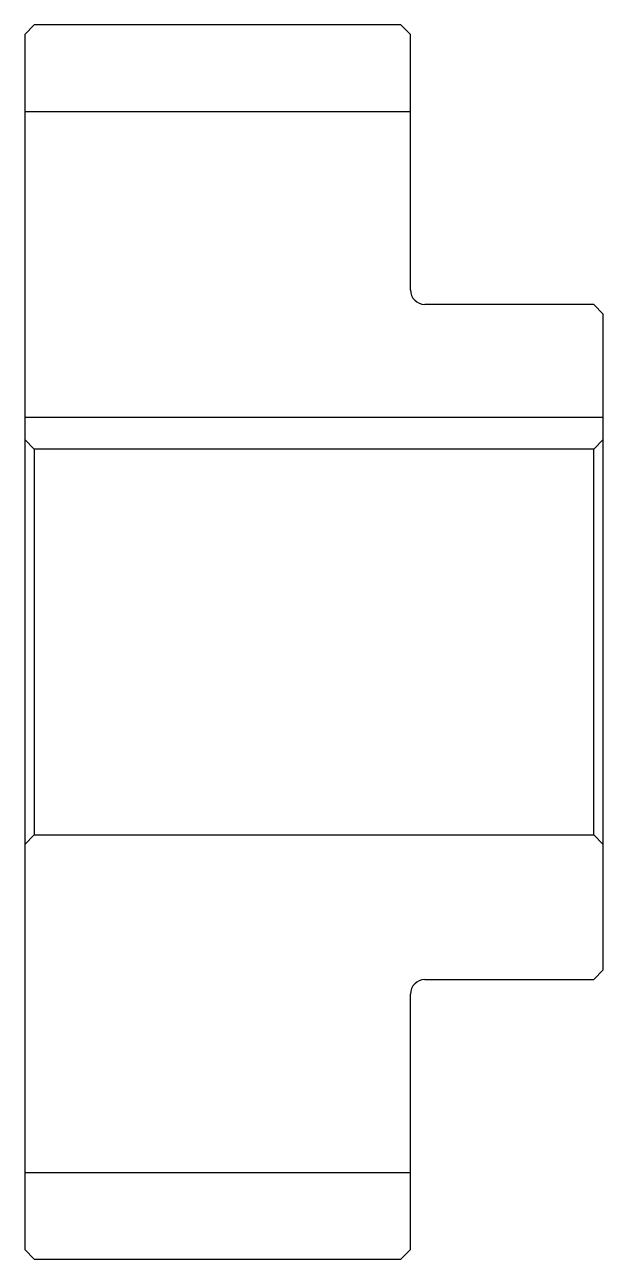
# Model space of a CAD drawing. Header units: metres. Extents: x 229 to 564, y 166 to 294.
# Drawn here: x 228.9 to 288.9, y 166.3 to 294.3 of the extents above; entities outside this region: 2.
import ezdxf

# ---------------------------------------------------------------- set-up
doc = ezdxf.new("R2010")
doc.units = ezdxf.units.M

msp = doc.modelspace()

# ---------------------------------------------------------------- linework, layer by layer
at = {"color": 4}
for p, q in [((228.913055, 285.326111), (268.913055, 285.326111)), ((228.913055, 253.626099), (288.913055, 253.626099)), ((287.913055, 250.326096), (288.913055, 251.326096)), ((229.913055, 250.326096), (229.913055, 210.326096)), ((287.913055, 210.326096), (288.913055, 209.326096)), ((228.913055, 175.326096), (268.913055, 175.326096))]:
    msp.add_line(p, q, dxfattribs=at)
for points in [[(268.913055, 266.826111), (268.913055, 293.326111), (267.913055, 294.326111), (229.913055, 294.326111), (228.913055, 293.326111), (228.913055, 209.326096)], [(270.413055, 195.326096), (287.913055, 195.326096), (288.913055, 196.326096), (288.913055, 264.326111), (287.913055, 265.326111), (270.413055, 265.326111)], [(550.347839, 249.404877), (550.347839, 253.626099), (538.347839, 253.626099), (538.347839, 249.404877)], [(228.913055, 209.326096), (229.913055, 210.326096), (287.913055, 210.326096), (287.913055, 250.326096), (229.913055, 250.326096), (228.913055, 251.326096)], [(228.913055, 209.326096), (228.913055, 167.326096), (229.913055, 166.326096), (267.913055, 166.326096), (268.913055, 167.326096), (268.913055, 193.826096)]]:
    msp.add_lwpolyline(points, dxfattribs=at)
for centre, radius, start, end in [((270.413055, 266.826111), 1.5, 180, 270), ((544.347839, 230.326096), 20, 107.45760275, 72.54239725), ((270.413055, 193.826096), 1.5, 90, 180)]:
    msp.add_arc(centre, radius, start, end, dxfattribs=at)

doc.saveas('drawing.dxf')
